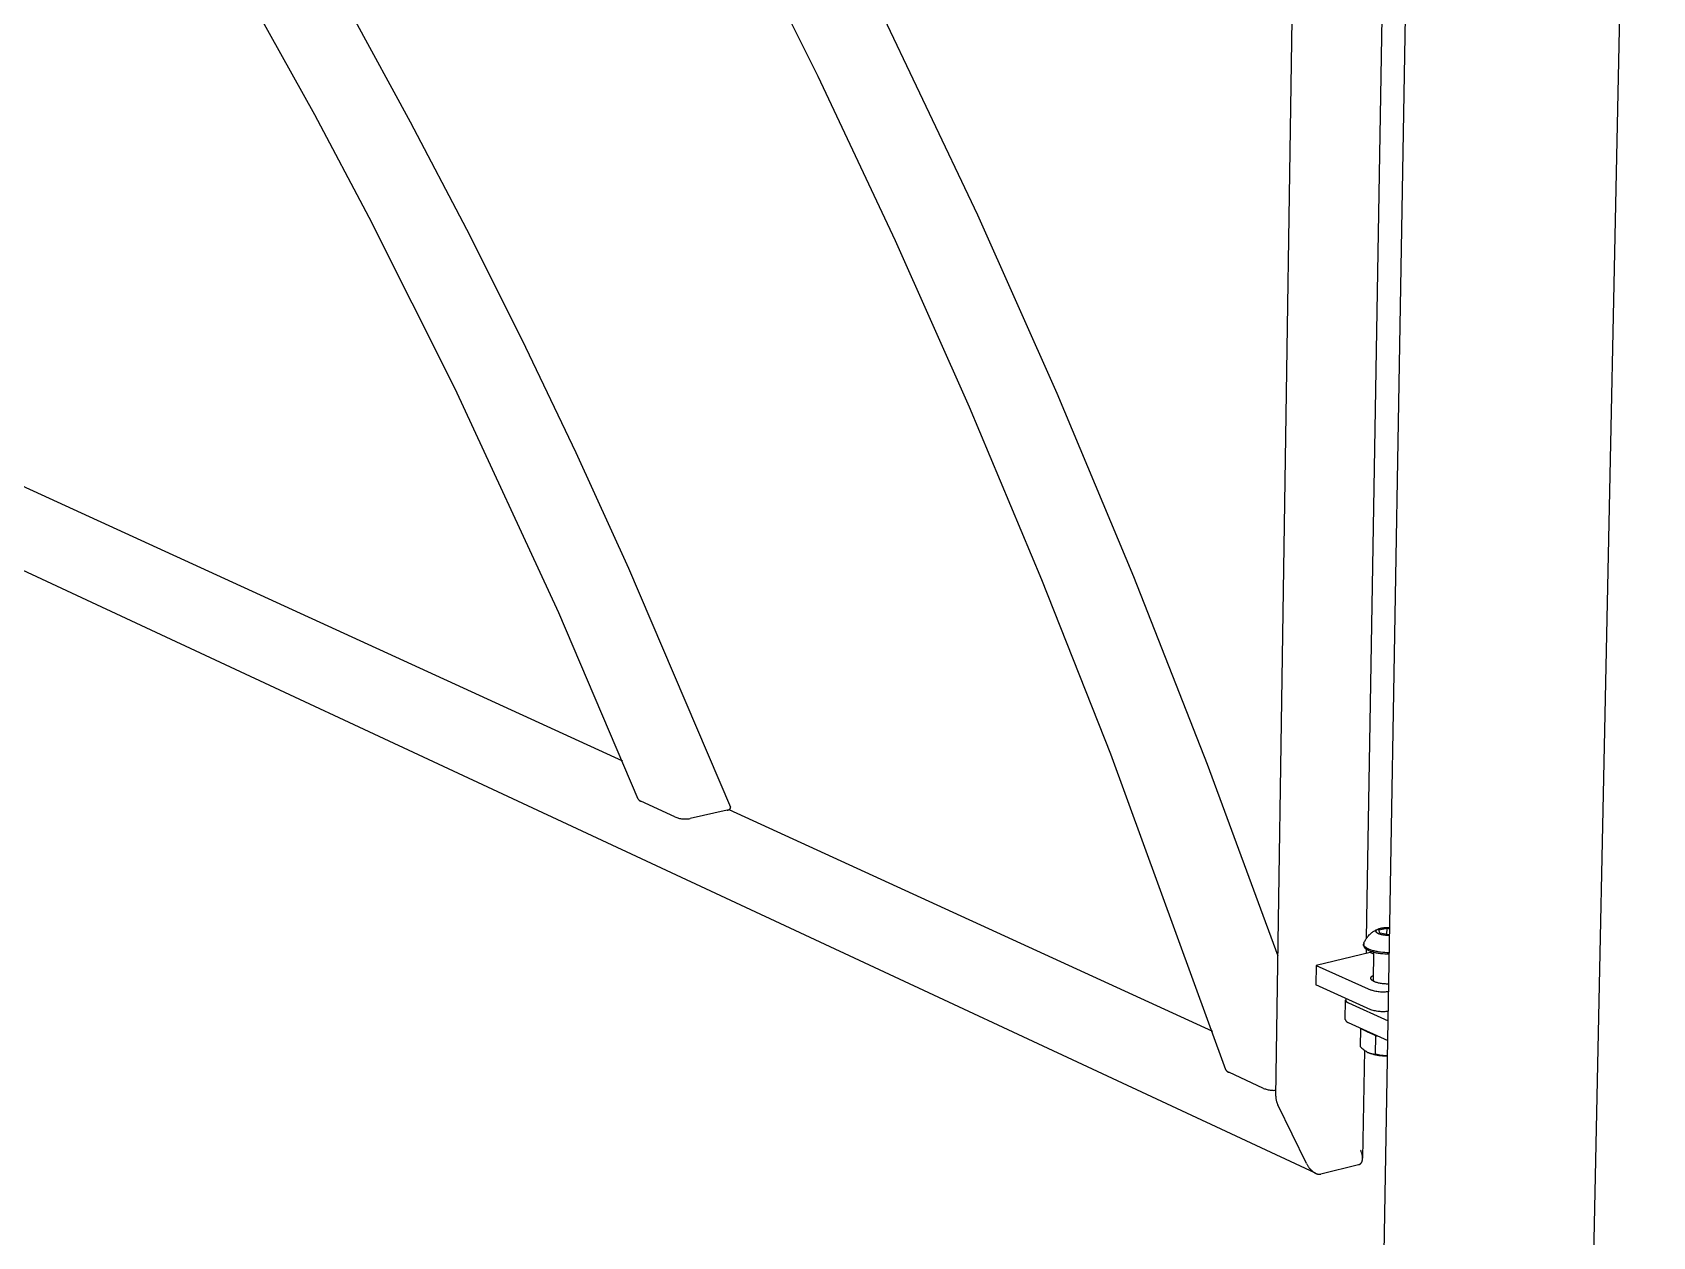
# Model space of a CAD drawing. Header units: millimetres. Extents: x -1576 to 3664, y -445 to 3215.
# Drawn here: x -353.6 to 59.1, y 171.7 to 478.3 of the extents above; entities that cross this region are included whole.
import ezdxf

# ---------------------------------------------------------------- set-up
doc = ezdxf.new("R2010")
doc.units = ezdxf.units.MM
doc.header["$MEASUREMENT"] = 0
doc.layers.add('Utwórz2D linie widoczne', color=7, linetype='Continuous', true_color=0x000000)

msp = doc.modelspace()

# ---------------------------------------------------------------- linework, layer by layer
at = {"layer": 'Utwórz2D linie widoczne'}
for p, q in [((-9.79, 135.34), (3.08, 883.91)), ((-36.85, 207.38), (-26.61, 880.76)), ((59.14, 883.2), (43.43, 133.88)), ((-3.96, 833.34), (-13.79, 247.54)), ((-153.42, 467.07), (-172.98, 506.4)), ((-139.59, 488.15), (-112.79, 431.83)), ((-281.65, 457.31), (-296.03, 483.18)), ((-271.89, 482.16), (-257.32, 455.55)), ((-26.7, 187.77), (-641.37, 474.39)), ((-133.71, 425.17), (-153.42, 467.07)), ((-267.76, 431.17), (-281.65, 457.31)), ((-257.32, 455.55), (-242.99, 428.19)), ((-511.9, 434.1), (-203.29, 292.79)), ((-245.86, 387.49), (-267.76, 431.17)), ((-112.79, 431.83), (-92.59, 386.39)), ((-242.99, 428.19), (-228.94, 400.1)), ((-114.89, 382.86), (-133.71, 425.17)), ((-228.94, 400.1), (-215.17, 371.3)), ((-219.47, 330.48), (-245.86, 387.49)), ((-92.59, 386.39), (-73.08, 339.74)), ((-96.43, 338.87), (-114.89, 382.86)), ((-215.17, 371.3), (-201.71, 341.82)), ((-201.71, 341.82), (-175.79, 280.96)), ((-78.86, 294.51), (-96.43, 338.87)), ((-73.08, 339.74), (-54.3, 291.96)), ((-199.26, 283.07), (-219.47, 330.48)), ((-49.56, 214.1), (-78.86, 294.51)), ((-54.3, 291.96), (-36.3, 243.14)), ((-199.26, 283.06), (-199.23, 283.02)), ((-199.23, 283.02), (-199.21, 282.99)), ((-199.21, 282.99), (-199.18, 282.95)), ((-199.18, 282.95), (-199.15, 282.91)), ((-199.15, 282.91), (-199.11, 282.87)), ((-199.11, 282.87), (-199.08, 282.84)), ((-199.08, 282.84), (-199.05, 282.81)), ((-199.05, 282.81), (-199.01, 282.77)), ((-199.01, 282.77), (-198.98, 282.74)), ((-198.98, 282.74), (-198.94, 282.71)), ((-198.94, 282.71), (-198.9, 282.68)), ((-198.9, 282.68), (-198.86, 282.65)), ((-198.86, 282.65), (-198.82, 282.63)), ((-198.82, 282.63), (-198.78, 282.6)), ((-198.78, 282.6), (-198.74, 282.58)), ((-198.74, 282.58), (-198.69, 282.56)), ((-198.69, 282.56), (-198.65, 282.54)), ((-198.65, 282.54), (-198.61, 282.52)), ((-198.61, 282.52), (-198.56, 282.5)), ((-189.89, 278.51), (-198.56, 282.5)), ((-175.82, 280.65), (-175.81, 280.66)), ((-175.81, 280.67), (-175.8, 280.68)), ((-175.81, 280.66), (-175.81, 280.67)), ((-175.81, 280.66), (-175.81, 280.66)), ((-175.8, 280.69), (-175.79, 280.7)), ((-175.8, 280.68), (-175.8, 280.69)), ((-175.8, 280.68), (-175.8, 280.68)), ((-175.79, 280.95), (-175.79, 280.96)), ((-175.79, 280.94), (-175.79, 280.95)), ((-175.79, 280.95), (-175.79, 280.95)), ((-175.78, 280.93), (-175.79, 280.94)), ((-175.79, 280.71), (-175.78, 280.72)), ((-175.79, 280.7), (-175.79, 280.71)), ((-175.79, 280.71), (-175.79, 280.71)), ((-175.78, 280.92), (-175.78, 280.93)), ((-175.78, 280.91), (-175.78, 280.92)), ((-175.78, 280.92), (-175.78, 280.92)), ((-175.78, 280.9), (-175.78, 280.91)), ((-175.77, 280.89), (-175.78, 280.9)), ((-175.78, 280.74), (-175.78, 280.75)), ((-175.78, 280.75), (-175.77, 280.75)), ((-175.78, 280.73), (-175.78, 280.74)), ((-175.78, 280.72), (-175.78, 280.73)), ((-175.78, 280.73), (-175.78, 280.73)), ((-175.77, 280.88), (-175.77, 280.89)), ((-175.77, 280.89), (-175.77, 280.89)), ((-175.77, 280.87), (-175.77, 280.88)), ((-175.77, 280.86), (-175.77, 280.87)), ((-175.77, 280.85), (-175.77, 280.86)), ((-175.77, 280.86), (-175.77, 280.86)), ((-175.77, 280.84), (-175.77, 280.85)), ((-175.77, 280.83), (-175.77, 280.84)), ((-175.77, 280.82), (-175.77, 280.83)), ((-175.77, 280.83), (-175.77, 280.83)), ((-175.77, 280.81), (-175.77, 280.82)), ((-175.77, 280.8), (-175.77, 280.81)), ((-175.77, 280.81), (-175.77, 280.81)), ((-175.77, 280.79), (-175.77, 280.8)), ((-175.77, 280.78), (-175.77, 280.79)), ((-175.77, 280.79), (-175.77, 280.79)), ((-175.77, 280.77), (-175.77, 280.78)), ((-175.77, 280.76), (-175.77, 280.77)), ((-175.77, 280.77), (-175.77, 280.77)), ((-175.77, 280.75), (-175.77, 280.76)), ((-189.89, 278.51), (-189.66, 278.42)), ((-189.66, 278.42), (-189.43, 278.34)), ((-189.43, 278.34), (-189.19, 278.27)), ((-189.19, 278.27), (-188.96, 278.2)), ((-188.96, 278.2), (-188.72, 278.15)), ((-188.72, 278.15), (-188.47, 278.1)), ((-188.47, 278.1), (-188.23, 278.06)), ((-188.23, 278.06), (-187.99, 278.03)), ((-187.99, 278.03), (-187.74, 278.01)), ((-187.74, 278.01), (-187.49, 278)), ((-187.49, 278), (-187.25, 278)), ((-187.25, 278), (-187, 278)), ((-187, 278), (-186.75, 278.01)), ((-186.75, 278.01), (-186.51, 278.04)), ((-186.51, 278.04), (-186.26, 278.07)), ((-186.26, 278.07), (-186.02, 278.1)), ((-176.64, 280.22), (-186.02, 278.1)), ((-176.64, 280.22), (-176.58, 280.23)), ((-176.58, 280.23), (-176.52, 280.25)), ((-176.52, 280.25), (-176.46, 280.27)), ((-176.46, 280.27), (-176.41, 280.28)), ((-176.41, 280.28), (-176.36, 280.3)), ((-176.36, 280.3), (-176.31, 280.32)), ((-176.31, 280.32), (-176.26, 280.34)), ((-176.26, 280.34), (-176.21, 280.36)), ((-176.21, 280.36), (-176.16, 280.38)), ((-176.17, 280.37), (-52.99, 223.97)), ((-176.16, 280.38), (-176.12, 280.4)), ((-176.12, 280.4), (-176.1, 280.41)), ((-176.1, 280.41), (-176.08, 280.42)), ((-176.08, 280.42), (-176.06, 280.43)), ((-176.06, 280.43), (-176.04, 280.44)), ((-176.04, 280.44), (-176.03, 280.45)), ((-176.03, 280.45), (-176.01, 280.46)), ((-176.01, 280.46), (-175.99, 280.47)), ((-175.99, 280.47), (-175.98, 280.48)), ((-175.98, 280.48), (-175.96, 280.49)), ((-175.96, 280.49), (-175.95, 280.51)), ((-175.95, 280.51), (-175.93, 280.52)), ((-175.93, 280.52), (-175.92, 280.53)), ((-175.92, 280.53), (-175.91, 280.54)), ((-175.91, 280.54), (-175.9, 280.55)), ((-175.9, 280.55), (-175.88, 280.56)), ((-175.88, 280.56), (-175.87, 280.58)), ((-175.87, 280.58), (-175.86, 280.59)), ((-175.86, 280.59), (-175.85, 280.6)), ((-175.85, 280.6), (-175.84, 280.61)), ((-175.84, 280.62), (-175.83, 280.63)), ((-175.84, 280.61), (-175.84, 280.62)), ((-175.83, 280.63), (-175.82, 280.64)), ((-175.82, 280.64), (-175.82, 280.65)), ((-175.82, 280.65), (-175.82, 280.65)), ((-13.77, 247.58), (-13.64, 247.76)), ((-13.64, 247.76), (-13.5, 247.94)), ((-13.5, 247.94), (-13.36, 248.11)), ((-13.36, 248.11), (-13.21, 248.28)), ((-13.21, 248.28), (-13.06, 248.45)), ((-13.06, 248.45), (-12.9, 248.61)), ((-12.9, 248.61), (-12.73, 248.76)), ((-12.73, 248.76), (-12.56, 248.91)), ((-12.56, 248.91), (-12.39, 249.05)), ((-12.39, 249.05), (-12.21, 249.18)), ((-12.21, 249.18), (-12.03, 249.31)), ((-12.03, 249.31), (-11.84, 249.44)), ((-11.84, 249.44), (-11.65, 249.55)), ((-11.65, 249.55), (-11.45, 249.66)), ((-11.45, 249.66), (-11.25, 249.76)), ((-11.32, 249.46), (-11.31, 249.47)), ((-11.32, 249.45), (-11.32, 249.46)), ((-11.32, 249.44), (-11.32, 249.45)), ((-11.32, 249.43), (-11.32, 249.44)), ((-11.32, 249.42), (-11.32, 249.43)), ((-11.32, 249.43), (-11.32, 249.43)), ((-11.32, 249.41), (-11.32, 249.42)), ((-11.32, 249.42), (-11.32, 249.42)), ((-11.32, 249.4), (-11.32, 249.41)), ((-11.32, 249.39), (-11.32, 249.4)), ((-11.32, 249.38), (-11.32, 249.39)), ((-11.32, 249.36), (-11.32, 249.38)), ((-11.32, 249.35), (-11.32, 249.36)), ((-11.32, 249.34), (-11.32, 249.35)), ((-11.31, 249.33), (-11.32, 249.34)), ((-11.31, 249.49), (-11.3, 249.51)), ((-11.31, 249.48), (-11.31, 249.49)), ((-11.31, 249.47), (-11.31, 249.48)), ((-11.31, 249.32), (-11.31, 249.33)), ((-11.31, 249.31), (-11.31, 249.32)), ((-11.3, 249.3), (-11.31, 249.31)), ((-11.3, 249.53), (-11.29, 249.54)), ((-11.3, 249.52), (-11.3, 249.53)), ((-11.3, 249.51), (-11.3, 249.52)), ((-11.3, 249.28), (-11.3, 249.3)), ((-11.3, 249.27), (-11.3, 249.28)), ((-11.29, 249.26), (-11.3, 249.27)), ((-11.29, 249.55), (-11.28, 249.57)), ((-11.29, 249.54), (-11.29, 249.55)), ((-11.29, 249.25), (-11.29, 249.26)), ((-11.28, 249.24), (-11.29, 249.25)), ((-11.28, 249.57), (-11.27, 249.58)), ((-11.28, 249.23), (-11.28, 249.24)), ((-11.27, 249.22), (-11.28, 249.23)), ((-11.27, 249.59), (-11.26, 249.6)), ((-11.27, 249.58), (-11.27, 249.59)), ((-11.26, 249.2), (-11.27, 249.22)), ((-11.26, 249.6), (-11.25, 249.61)), ((-11.26, 249.19), (-11.26, 249.2)), ((-11.25, 249.18), (-11.26, 249.19)), ((-11.25, 249.76), (-11.05, 249.86)), ((-11.25, 249.61), (-11.24, 249.63)), ((-11.24, 249.17), (-11.25, 249.18)), ((-11.24, 249.63), (-11.23, 249.64)), ((-11.23, 249.16), (-11.24, 249.17)), ((-11.23, 249.65), (-11.22, 249.66)), ((-11.23, 249.64), (-11.23, 249.65)), ((-11.23, 249.15), (-11.23, 249.16)), ((-11.22, 249.13), (-11.23, 249.15)), ((-11.22, 249.66), (-11.21, 249.67)), ((-11.21, 249.12), (-11.22, 249.13)), ((-11.21, 249.67), (-11.19, 249.69)), ((-11.2, 249.11), (-11.21, 249.12)), ((-11.19, 249.1), (-11.2, 249.11)), ((-11.19, 249.69), (-11.18, 249.7)), ((-11.17, 249.09), (-11.19, 249.1)), ((-11.18, 249.7), (-11.17, 249.71)), ((-11.17, 249.71), (-11.16, 249.72)), ((-11.16, 249.08), (-11.17, 249.09)), ((-11.16, 249.72), (-11.15, 249.73)), ((-11.15, 249.06), (-11.16, 249.08)), ((-11.15, 249.73), (-11.13, 249.75)), ((-11.14, 249.05), (-11.15, 249.06)), ((-11.13, 249.04), (-11.14, 249.05)), ((-11.13, 249.75), (-11.12, 249.76)), ((-11.1, 249.02), (-11.13, 249.04)), ((-11.12, 249.76), (-11.11, 249.77)), ((-11.11, 249.77), (-11.09, 249.78)), ((-11.07, 248.99), (-11.1, 249.02)), ((-11.09, 249.78), (-11.08, 249.79)), ((-11.08, 249.79), (-11.05, 249.81)), ((-11.04, 248.97), (-11.07, 248.99)), ((-11.05, 249.86), (-10.84, 249.95)), ((-11.05, 249.81), (-11.01, 249.84)), ((-11.01, 248.95), (-11.04, 248.97)), ((-11.01, 249.84), (-10.98, 249.86)), ((-10.97, 248.92), (-11.01, 248.95)), ((-10.98, 249.86), (-10.94, 249.88)), ((-10.94, 248.9), (-10.97, 248.92)), ((-10.94, 249.88), (-10.9, 249.9)), ((-10.9, 248.88), (-10.94, 248.9)), ((-10.9, 249.9), (-10.86, 249.93)), ((-10.86, 248.85), (-10.9, 248.88)), ((-10.86, 249.93), (-10.82, 249.95)), ((-10.82, 248.83), (-10.86, 248.85)), ((-10.84, 249.95), (-10.63, 250.03)), ((-10.82, 249.95), (-10.77, 249.97)), ((-10.77, 248.81), (-10.82, 248.83)), ((-10.77, 249.97), (-10.73, 249.99)), ((-10.73, 248.79), (-10.77, 248.81)), ((-10.73, 249.99), (-10.68, 250.01)), ((-10.68, 248.77), (-10.73, 248.79)), ((-10.68, 250.01), (-10.63, 250.03)), ((-10.63, 248.74), (-10.68, 248.77)), ((-10.63, 250.03), (-10.58, 250.05)), ((-10.53, 248.7), (-10.63, 248.74)), ((-10.58, 250.05), (-10.53, 250.07)), ((-10.56, 249.73), (-8.5, 250.18)), ((-10.3, 248.89), (-10.56, 249.73)), ((-10.53, 250.07), (-10.42, 250.1)), ((-10.42, 248.66), (-10.53, 248.7)), ((-10.42, 250.1), (-10.3, 250.14)), ((-10.31, 248.62), (-10.42, 248.66)), ((-10.18, 248.59), (-10.31, 248.62)), ((-10.3, 250.14), (-10.18, 250.17)), ((-7.98, 248.5), (-10.3, 248.89)), ((-10.18, 250.17), (-10.06, 250.2)), ((-10.06, 248.55), (-10.18, 248.59)), ((-10.06, 250.2), (-9.93, 250.22)), ((-9.93, 248.52), (-10.06, 248.55)), ((-9.93, 250.22), (-9.8, 250.25)), ((-9.79, 248.49), (-9.93, 248.52)), ((-9.8, 250.25), (-9.66, 250.27)), ((-9.65, 248.46), (-9.79, 248.49)), ((-9.66, 250.27), (-9.52, 250.29)), ((-9.51, 248.43), (-9.65, 248.46)), ((-9.52, 250.29), (-9.39, 250.3)), ((-9.37, 248.41), (-9.51, 248.43)), ((-9.39, 250.3), (-9.25, 250.32)), ((-9.22, 248.39), (-9.37, 248.41)), ((-9.25, 250.32), (-9.11, 250.33)), ((-9.07, 248.37), (-9.22, 248.39)), ((-9.11, 250.33), (-8.83, 250.35)), ((-8.78, 248.34), (-9.07, 248.37)), ((-8.83, 250.35), (-8.56, 250.36)), ((-8.49, 248.33), (-8.78, 248.34)), ((-8.56, 250.36), (-8.31, 250.36)), ((-8.53, 248.59), (-8.5, 250.18)), ((-8.5, 250.18), (-7.82, 250.06)), ((-8.2, 248.32), (-8.49, 248.33)), ((-8.31, 250.36), (-8.06, 250.35)), ((-7.92, 248.32), (-8.2, 248.32)), ((-8.06, 250.35), (-7.82, 250.34)), ((-7.85, 248.52), (-7.98, 248.5)), ((-7.85, 248.32), (-7.92, 248.32)), ((-12.78, 244.03), (-26.6, 240.72)), ((-14.45, 246.19), (-14.46, 246.16)), ((-14.46, 246.16), (-14.46, 246.14)), ((-14.46, 246.14), (-14.46, 246.12)), ((-14.46, 246.12), (-14.46, 246.09)), ((-14.46, 245.81), (-14.46, 246.09)), ((-14.46, 246.09), (-14.46, 246.07)), ((-14.46, 246.07), (-14.45, 246.05)), ((-14.46, 245.81), (-14.46, 245.79)), ((-14.46, 245.79), (-14.46, 245.77)), ((-14.46, 245.77), (-14.46, 245.75)), ((-14.46, 245.75), (-14.46, 245.72)), ((-14.46, 245.72), (-14.46, 245.7)), ((-14.46, 245.7), (-14.45, 245.68)), ((-14.44, 246.26), (-14.45, 246.23)), ((-14.45, 246.23), (-14.45, 246.21)), ((-14.45, 246.21), (-14.45, 246.19)), ((-14.45, 246.05), (-14.45, 246.02)), ((-14.45, 246.02), (-14.45, 246)), ((-14.45, 246), (-14.44, 245.98)), ((-14.45, 245.68), (-14.45, 245.66)), ((-14.45, 245.66), (-14.44, 245.64)), ((-14.43, 246.3), (-14.44, 246.28)), ((-14.44, 246.28), (-14.44, 246.26)), ((-14.44, 245.98), (-14.44, 245.96)), ((-14.44, 245.96), (-14.43, 245.93)), ((-14.44, 245.64), (-14.44, 245.62)), ((-14.44, 245.62), (-14.43, 245.59)), ((-14.42, 246.35), (-14.43, 246.32)), ((-14.43, 246.32), (-14.43, 246.3)), ((-14.43, 245.93), (-14.43, 245.91)), ((-14.42, 245.89), (-14.43, 245.91)), ((-14.43, 245.59), (-14.42, 245.57)), ((-14.41, 246.37), (-14.42, 246.35)), ((-14.41, 245.87), (-14.42, 245.89)), ((-14.42, 245.57), (-14.42, 245.55)), ((-14.42, 245.55), (-14.41, 245.53)), ((-14.4, 246.39), (-14.41, 246.37)), ((-14.4, 245.84), (-14.41, 245.87)), ((-14.41, 245.53), (-14.4, 245.51)), ((-14.4, 246.39), (-14.31, 246.6)), ((-14.39, 245.82), (-14.4, 245.84)), ((-14.4, 245.51), (-14.39, 245.48)), ((-14.38, 245.8), (-14.39, 245.82)), ((-14.39, 245.48), (-14.38, 245.46)), ((-14.37, 245.78), (-14.38, 245.8)), ((-14.38, 245.46), (-14.37, 245.44)), ((-14.36, 245.75), (-14.37, 245.78)), ((-14.37, 245.44), (-14.35, 245.42)), ((-14.35, 245.73), (-14.36, 245.75)), ((-14.34, 245.71), (-14.35, 245.73)), ((-14.35, 245.42), (-14.34, 245.39)), ((-14.32, 245.69), (-14.34, 245.71)), ((-14.34, 245.39), (-14.33, 245.37)), ((-14.33, 245.37), (-14.31, 245.35)), ((-14.31, 245.66), (-14.32, 245.69)), ((-14.31, 246.6), (-14.22, 246.8)), ((-14.29, 245.64), (-14.31, 245.66)), ((-14.31, 245.35), (-14.3, 245.33)), ((-14.3, 245.33), (-14.28, 245.3)), ((-14.27, 245.62), (-14.29, 245.64)), ((-14.28, 245.3), (-14.26, 245.28)), ((-14.26, 245.6), (-14.27, 245.62)), ((-14.24, 245.57), (-14.26, 245.6)), ((-14.26, 245.28), (-14.24, 245.26)), ((-14.22, 245.55), (-14.24, 245.57)), ((-14.24, 245.26), (-14.23, 245.23)), ((-14.23, 245.23), (-14.21, 245.21)), ((-14.22, 246.8), (-14.11, 247)), ((-14.2, 245.53), (-14.22, 245.55)), ((-14.21, 245.21), (-14.18, 245.19)), ((-14.18, 245.51), (-14.2, 245.53)), ((-14.16, 245.48), (-14.18, 245.51)), ((-14.18, 245.19), (-14.16, 245.17)), ((-14.14, 245.46), (-14.16, 245.48)), ((-14.16, 245.17), (-14.14, 245.14)), ((-14.11, 245.44), (-14.14, 245.46)), ((-14.14, 245.14), (-14.12, 245.12)), ((-14.12, 245.12), (-14.09, 245.1)), ((-14.11, 247), (-14.01, 247.19)), ((-14.09, 245.41), (-14.11, 245.44)), ((-14.04, 245.37), (-14.09, 245.41)), ((-14.09, 245.1), (-14.04, 245.05)), ((-13.98, 245.32), (-14.04, 245.37)), ((-14.04, 245.05), (-13.99, 245.01)), ((-14.01, 247.19), (-13.89, 247.39)), ((-13.99, 245.01), (-13.93, 244.96)), ((-13.93, 245.28), (-13.98, 245.32)), ((-13.86, 245.23), (-13.93, 245.28)), ((-13.93, 244.96), (-13.87, 244.91)), ((-13.89, 247.39), (-13.77, 247.58)), ((-13.87, 244.91), (-13.8, 244.87)), ((-13.8, 245.19), (-13.86, 245.23)), ((-13.83, 244.89), (-13.85, 243.77)), ((-13.73, 245.14), (-13.8, 245.19)), ((-13.8, 244.87), (-13.74, 244.82)), ((-13.74, 244.82), (-13.66, 244.78)), ((-13.66, 245.1), (-13.73, 245.14)), ((-13.58, 245.05), (-13.66, 245.1)), ((-13.66, 244.78), (-13.59, 244.73)), ((-13.59, 244.73), (-13.51, 244.69)), ((-13.51, 245.01), (-13.58, 245.05)), ((-13.42, 244.96), (-13.51, 245.01)), ((-13.51, 244.69), (-13.43, 244.65)), ((-13.43, 244.65), (-13.34, 244.6)), ((-13.34, 244.92), (-13.42, 244.96)), ((-13.25, 244.88), (-13.34, 244.92)), ((-13.34, 244.6), (-13.25, 244.56)), ((-13.16, 244.84), (-13.25, 244.88)), ((-13.25, 244.56), (-13.16, 244.52)), ((-12.96, 244.75), (-13.16, 244.84)), ((-13.16, 244.52), (-12.97, 244.44)), ((-12.97, 244.44), (-12.76, 244.36)), ((-12.75, 244.67), (-12.96, 244.75)), ((-11.86, 243.61), (-12.78, 244.03)), ((-12.76, 244.36), (-12.54, 244.28)), ((-12.54, 244.6), (-12.75, 244.67)), ((-12.31, 244.52), (-12.54, 244.6)), ((-12.54, 244.28), (-12.31, 244.21)), ((-12.07, 244.45), (-12.31, 244.52)), ((-12.31, 244.21), (-12.07, 244.14)), ((-11.82, 244.39), (-12.07, 244.45)), ((-12.07, 244.14), (-11.82, 244.07)), ((-11.98, 236.69), (-11.85, 244.08)), ((-11.56, 244.32), (-11.82, 244.39)), ((-11.82, 244.07), (-11.56, 244.01)), ((-11.29, 244.27), (-11.56, 244.32)), ((-11.56, 244.01), (-11.3, 243.95)), ((-11.3, 243.95), (-11.03, 243.9)), ((-11.02, 244.21), (-11.29, 244.27)), ((-11.03, 243.9), (-10.75, 243.85)), ((-10.74, 244.17), (-11.02, 244.21)), ((-10.75, 243.85), (-10.47, 243.81)), ((-10.46, 244.12), (-10.74, 244.17)), ((-10.47, 243.81), (-10.19, 243.77)), ((-10.18, 244.08), (-10.46, 244.12)), ((-10.19, 243.77), (-9.61, 243.7)), ((-9.61, 244.02), (-10.18, 244.08)), ((-9.04, 243.98), (-9.61, 244.02)), ((-9.61, 243.7), (-9.04, 243.66)), ((-8.47, 243.95), (-9.04, 243.98)), ((-9.04, 243.66), (-8.48, 243.63)), ((-8.48, 243.63), (-7.93, 243.63)), ((-7.93, 243.94), (-8.47, 243.95)), ((-26.6, 240.72), (-26.68, 235.75)), ((-26.6, 240.72), (-12.54, 234.42)), ((-12.62, 229.43), (-26.68, 235.75)), ((-12.62, 237.53), (-12.61, 237.54)), ((-12.62, 237.52), (-12.62, 237.53)), ((-12.62, 237.5), (-12.62, 237.52)), ((-12.62, 237.49), (-12.62, 237.5)), ((-12.62, 237.47), (-12.62, 237.49)), ((-12.62, 237.46), (-12.62, 237.47)), ((-12.62, 237.45), (-12.62, 237.46)), ((-12.62, 237.43), (-12.62, 237.45)), ((-12.62, 237.42), (-12.62, 237.43)), ((-12.62, 237.4), (-12.62, 237.42)), ((-12.62, 237.39), (-12.62, 237.4)), ((-12.62, 237.38), (-12.62, 237.39)), ((-12.62, 237.36), (-12.62, 237.38)), ((-12.61, 237.35), (-12.62, 237.36)), ((-12.61, 237.57), (-12.6, 237.59)), ((-12.61, 237.56), (-12.61, 237.57)), ((-12.61, 237.54), (-12.61, 237.56)), ((-12.61, 237.33), (-12.61, 237.35)), ((-12.61, 237.32), (-12.61, 237.33)), ((-12.6, 237.31), (-12.61, 237.32)), ((-12.6, 237.6), (-12.59, 237.61)), ((-12.6, 237.59), (-12.6, 237.6)), ((-12.6, 237.29), (-12.6, 237.31)), ((-12.59, 237.28), (-12.6, 237.29)), ((-12.59, 237.63), (-12.58, 237.64)), ((-12.59, 237.61), (-12.59, 237.63)), ((-12.59, 237.27), (-12.59, 237.28)), ((-12.58, 237.25), (-12.59, 237.27)), ((-12.58, 237.66), (-12.57, 237.67)), ((-12.58, 237.64), (-12.58, 237.66)), ((-12.58, 237.24), (-12.58, 237.25)), ((-12.57, 237.22), (-12.58, 237.24)), ((-12.57, 237.67), (-12.56, 237.68)), ((-12.56, 237.21), (-12.57, 237.22)), ((-12.56, 237.7), (-12.55, 237.71)), ((-12.56, 237.68), (-12.56, 237.7)), ((-12.56, 237.2), (-12.56, 237.21)), ((-12.55, 237.18), (-12.56, 237.2)), ((-12.55, 237.71), (-12.54, 237.72)), ((-12.54, 237.17), (-12.55, 237.18)), ((-12.54, 237.72), (-12.53, 237.74)), ((-12.53, 237.16), (-12.54, 237.17)), ((-12.53, 237.74), (-12.52, 237.75)), ((-12.52, 237.14), (-12.53, 237.16)), ((-12.52, 237.75), (-12.51, 237.76)), ((-12.51, 237.13), (-12.52, 237.14)), ((-12.51, 237.76), (-12.5, 237.78)), ((-12.5, 237.12), (-12.51, 237.13)), ((-12.5, 237.78), (-12.49, 237.79)), ((-12.49, 237.1), (-12.5, 237.12)), ((-12.49, 237.79), (-12.48, 237.8)), ((-12.48, 237.09), (-12.49, 237.1)), ((-12.48, 237.8), (-12.47, 237.82)), ((-12.47, 237.07), (-12.48, 237.09)), ((-12.47, 237.82), (-12.46, 237.83)), ((-12.46, 237.06), (-12.47, 237.07)), ((-12.46, 237.83), (-12.45, 237.84)), ((-12.44, 237.04), (-12.46, 237.06)), ((-12.45, 237.84), (-12.44, 237.86)), ((-12.44, 237.86), (-12.42, 237.87)), ((-12.42, 237.01), (-12.44, 237.04)), ((-12.42, 237.87), (-12.41, 237.88)), ((-12.39, 236.98), (-12.42, 237.01)), ((-12.41, 237.88), (-12.38, 237.91)), ((-12.36, 236.96), (-12.39, 236.98)), ((-12.38, 237.91), (-12.35, 237.93)), ((-12.33, 236.93), (-12.36, 236.96)), ((-12.35, 237.93), (-12.32, 237.96)), ((-12.3, 236.91), (-12.33, 236.93)), ((-12.32, 237.96), (-12.29, 237.98)), ((-12.27, 236.88), (-12.3, 236.91)), ((-12.29, 237.98), (-12.26, 238.01)), ((-12.24, 236.86), (-12.27, 236.88)), ((-12.26, 238.01), (-12.23, 238.03)), ((-12.21, 236.83), (-12.24, 236.86)), ((-12.23, 238.03), (-12.19, 238.06)), ((-12.17, 236.81), (-12.21, 236.83)), ((-12.19, 238.06), (-12.15, 238.08)), ((-12.14, 236.79), (-12.17, 236.81)), ((-12.15, 238.08), (-12.12, 238.1)), ((-12.1, 236.76), (-12.14, 236.79)), ((-12.12, 238.1), (-12.08, 238.13)), ((-12.06, 236.74), (-12.1, 236.76)), ((-12.08, 238.13), (-12.04, 238.15)), ((-11.99, 236.7), (-12.06, 236.74)), ((-12.04, 238.15), (-11.99, 238.17)), ((-11.99, 238.17), (-11.95, 238.19)), ((-11.91, 236.65), (-11.99, 236.7)), ((-11.82, 236.61), (-11.91, 236.65)), ((-11.73, 236.57), (-11.82, 236.61)), ((-11.66, 236.54), (-11.73, 236.57)), ((-11.58, 236.51), (-11.66, 236.54)), ((-11.5, 236.48), (-11.58, 236.51)), ((-11.42, 236.44), (-11.5, 236.48)), ((-11.24, 236.38), (-11.42, 236.44)), ((-11.05, 236.33), (-11.24, 236.38)), ((-10.85, 236.27), (-11.05, 236.33)), ((-10.64, 236.22), (-10.85, 236.27)), ((-10.41, 236.17), (-10.64, 236.22)), ((-10.17, 236.13), (-10.41, 236.17)), ((-9.93, 236.09), (-10.17, 236.13)), ((-9.67, 236.05), (-9.93, 236.09)), ((-9.41, 236.02), (-9.67, 236.05)), ((-9.15, 236), (-9.41, 236.02)), ((-8.88, 235.98), (-9.15, 236)), ((-8.6, 235.97), (-8.88, 235.98)), ((-8.33, 235.96), (-8.6, 235.97)), ((-8.06, 235.96), (-8.33, 235.96)), ((-19.13, 226.91), (-19.05, 231.88)), ((-19.04, 231.93), (-19.05, 231.92)), ((-19.05, 231.92), (-19.05, 231.91)), ((-19.05, 231.91), (-19.05, 231.9)), ((-19.05, 231.9), (-19.05, 231.89)), ((-19.05, 231.89), (-19.05, 231.88)), ((-19.05, 231.88), (-19.05, 231.87)), ((-19.05, 231.87), (-19.05, 231.86)), ((-19.05, 231.86), (-19.04, 231.85)), ((-19.03, 231.98), (-19.04, 231.97)), ((-19.04, 231.97), (-19.04, 231.96)), ((-19.04, 231.96), (-19.04, 231.95)), ((-19.04, 231.95), (-19.04, 231.94)), ((-19.04, 231.94), (-19.04, 231.93)), ((-19.04, 231.93), (-19.04, 231.93)), ((-19.04, 231.85), (-19.04, 231.84)), ((-19.04, 231.84), (-19.04, 231.83)), ((-19.04, 231.83), (-19.04, 231.82)), ((-19.04, 231.82), (-19.04, 231.81)), ((-19.04, 231.81), (-19.04, 231.8)), ((-19.04, 231.8), (-19.04, 231.79)), ((-19.04, 231.79), (-19.03, 231.79)), ((-19.02, 232.02), (-19.03, 232.01)), ((-19.03, 232.01), (-19.03, 232)), ((-19.03, 232), (-19.03, 231.99)), ((-19.03, 231.99), (-19.03, 231.98)), ((-19.03, 231.79), (-19.03, 231.78)), ((-19.03, 231.78), (-19.03, 231.77)), ((-19.03, 231.77), (-19.03, 231.76)), ((-19.03, 231.76), (-19.02, 231.75)), ((-19.01, 232.05), (-19.02, 232.04)), ((-19.02, 232.04), (-19.02, 232.03)), ((-19.02, 232.03), (-19.02, 232.02)), ((-19.02, 231.75), (-19.02, 231.74)), ((-19.02, 231.74), (-19.02, 231.73)), ((-19.02, 231.73), (-19.01, 231.72)), ((-19, 232.07), (-19.01, 232.06)), ((-19.01, 232.06), (-19.01, 232.05)), ((-19.01, 232.05), (-19.01, 232.05)), ((-19.01, 231.72), (-19.01, 231.71)), ((-19.01, 231.71), (-19, 231.7)), ((-18.99, 232.09), (-19, 232.08)), ((-19, 232.08), (-19, 232.07)), ((-19, 231.7), (-19, 231.69)), ((-19, 231.69), (-18.99, 231.68)), ((-18.98, 232.11), (-18.99, 232.1)), ((-18.99, 232.1), (-18.99, 232.09)), ((-18.99, 231.68), (-18.99, 231.68)), ((-18.99, 231.68), (-18.98, 231.67)), ((-18.97, 232.13), (-18.98, 232.12)), ((-18.98, 232.12), (-18.98, 232.11)), ((-18.98, 231.67), (-18.98, 231.66)), ((-18.98, 231.66), (-18.97, 231.64)), ((-18.95, 232.15), (-18.97, 232.14)), ((-18.97, 232.14), (-18.97, 232.13)), ((-18.97, 231.64), (-18.96, 231.62)), ((-18.96, 231.62), (-18.94, 231.6)), ((-18.94, 232.17), (-18.95, 232.15)), ((-18.93, 232.19), (-18.94, 232.17)), ((-18.94, 231.6), (-18.93, 231.59)), ((-18.91, 232.21), (-18.93, 232.19)), ((-18.93, 231.59), (-18.92, 231.57)), ((-18.92, 231.57), (-18.9, 231.55)), ((-18.9, 232.23), (-18.91, 232.21)), ((-18.88, 232.24), (-18.9, 232.23)), ((-18.9, 231.55), (-18.89, 231.53)), ((-18.89, 231.53), (-18.87, 231.52)), ((-18.87, 231.52), (-18.85, 231.5)), ((-18.85, 231.5), (-18.84, 231.48)), ((-18.84, 231.48), (-18.82, 231.46)), ((-18.82, 231.46), (-18.8, 231.45)), ((-18.8, 231.45), (-18.78, 231.43)), ((-18.78, 231.43), (-18.76, 231.41)), ((-18.76, 231.41), (-18.74, 231.4)), ((-18.74, 231.4), (-18.72, 231.38)), ((-18.72, 231.38), (-18.67, 231.35)), ((-18.67, 231.35), (-18.62, 231.32)), ((-18.62, 231.32), (-18.58, 231.29)), ((-18.58, 231.29), (-18.52, 231.26)), ((-18.52, 231.26), (-18.47, 231.23)), ((-18.47, 231.23), (-18.42, 231.2)), ((-18.42, 231.2), (-18.36, 231.17)), ((-18.36, 231.17), (-18.3, 231.15)), ((-18.3, 231.15), (-8.23, 226.61)), ((-12.25, 234.33), (-12.54, 234.42)), ((-11.97, 234.24), (-12.25, 234.33)), ((-11.68, 234.16), (-11.97, 234.24)), ((-11.38, 234.1), (-11.68, 234.16)), ((-11.09, 234.04), (-11.38, 234.1)), ((-10.79, 233.99), (-11.09, 234.04)), ((-10.49, 233.95), (-10.79, 233.99)), ((-10.19, 233.93), (-10.49, 233.95)), ((-9.89, 233.91), (-10.19, 233.93)), ((-9.59, 233.9), (-9.89, 233.91)), ((-9.29, 233.9), (-9.59, 233.9)), ((-8.99, 233.92), (-9.29, 233.9)), ((-8.69, 233.94), (-8.99, 233.92)), ((-8.4, 233.97), (-8.69, 233.94)), ((-8.1, 234.02), (-8.4, 233.97)), ((-12.34, 229.33), (-12.62, 229.43)), ((-12.05, 229.25), (-12.34, 229.33)), ((-11.76, 229.17), (-12.05, 229.25)), ((-11.47, 229.1), (-11.76, 229.17)), ((-11.17, 229.04), (-11.47, 229.1)), ((-10.88, 229), (-11.17, 229.04)), ((-10.58, 228.96), (-10.88, 229)), ((-10.28, 228.93), (-10.58, 228.96)), ((-9.98, 228.91), (-10.28, 228.93)), ((-9.68, 228.91), (-9.98, 228.91)), ((-9.38, 228.91), (-9.68, 228.91)), ((-9.08, 228.92), (-9.38, 228.91)), ((-8.78, 228.95), (-9.08, 228.92)), ((-8.48, 228.98), (-8.78, 228.95)), ((-8.18, 229.02), (-8.48, 228.98)), ((-19.13, 226.91), (-19.12, 226.88)), ((-19.12, 226.88), (-19.11, 226.85)), ((-19.11, 226.85), (-19.1, 226.82)), ((-19.1, 226.82), (-19.09, 226.78)), ((-19.09, 226.78), (-19.07, 226.75)), ((-19.07, 226.75), (-19.06, 226.72)), ((-19.06, 226.72), (-19.04, 226.69)), ((-19.04, 226.69), (-19.03, 226.66)), ((-19.03, 226.66), (-19.01, 226.63)), ((-19.01, 226.63), (-18.99, 226.6)), ((-18.99, 226.6), (-18.97, 226.57)), ((-18.97, 226.57), (-18.95, 226.54)), ((-18.95, 226.54), (-18.93, 226.51)), ((-18.93, 226.51), (-18.91, 226.49)), ((-18.91, 226.49), (-18.88, 226.46)), ((-18.88, 226.46), (-18.86, 226.44)), ((-18.86, 226.44), (-18.84, 226.41)), ((-18.84, 226.41), (-18.81, 226.39)), ((-18.81, 226.39), (-18.78, 226.37)), ((-18.78, 226.37), (-18.76, 226.35)), ((-18.76, 226.35), (-18.73, 226.32)), ((-18.73, 226.32), (-18.7, 226.3)), ((-18.7, 226.3), (-18.67, 226.29)), ((-18.67, 226.29), (-18.64, 226.27)), ((-18.64, 226.27), (-18.61, 226.25)), ((-18.61, 226.25), (-18.58, 226.24)), ((-18.58, 226.24), (-18.55, 226.22)), ((-18.55, 226.22), (-18.52, 226.21)), ((-18.52, 226.21), (-18.48, 226.2)), ((-18.48, 226.2), (-18.45, 226.18)), ((-18.45, 226.18), (-18.42, 226.17)), ((-18.42, 226.17), (-18.38, 226.17)), ((-18.38, 226.17), (-8.31, 221.62)), ((-15.3, 219.99), (-15.22, 224.65)), ((-15.22, 224.65), (-15.15, 224.7)), ((-15.22, 224.65), (-13.28, 223.71)), ((-14.03, 224.2), (-13.96, 224.14)), ((-13.96, 224.14), (-13.88, 224.07)), ((-13.88, 224.07), (-13.8, 224.01)), ((-13.8, 224.01), (-13.72, 223.95)), ((-13.72, 223.95), (-13.64, 223.9)), ((-13.64, 223.9), (-13.55, 223.85)), ((-13.55, 223.85), (-13.46, 223.8)), ((-13.46, 223.8), (-13.37, 223.75)), ((-13.37, 223.75), (-13.28, 223.71)), ((-11.34, 222.77), (-13.28, 223.71)), ((-13.28, 223.71), (-13.05, 223.6)), ((-13.05, 223.6), (-12.81, 223.51)), ((-12.81, 223.51), (-12.57, 223.42)), ((-12.57, 223.42), (-12.33, 223.34)), ((-12.33, 223.34), (-12.08, 223.27)), ((-12.08, 223.27), (-11.83, 223.21)), ((-15.3, 219.99), (-15.11, 219.8)), ((-15.11, 219.8), (-14.91, 219.62)), ((-14.91, 219.62), (-14.71, 219.45)), ((-14.26, 219.11), (-14.73, 191.62)), ((-14.71, 219.45), (-14.5, 219.28)), ((-14.5, 219.28), (-14.28, 219.12)), ((-14.28, 219.12), (-14.06, 218.97)), ((-14.06, 218.97), (-13.84, 218.83)), ((-13.84, 218.83), (-13.61, 218.69)), ((-11.42, 218.1), (-11.34, 222.77)), ((-11.34, 222.77), (-10.87, 222.77)), ((-13.61, 218.69), (-13.37, 218.56)), ((-13.37, 218.56), (-13.23, 218.5)), ((-13.23, 218.5), (-13.09, 218.44)), ((-13.12, 218.45), (-12.71, 218.31)), ((-13.09, 218.44), (-12.94, 218.38)), ((-12.94, 218.38), (-12.8, 218.33)), ((-12.8, 218.33), (-12.65, 218.28)), ((-12.71, 218.31), (-12.29, 218.18)), ((-12.65, 218.28), (-12.5, 218.24)), ((-12.5, 218.24), (-12.35, 218.21)), ((-12.35, 218.21), (-12.2, 218.18)), ((-12.29, 218.18), (-11.86, 218.06)), ((-12.2, 218.18), (-12.04, 218.15)), ((-12.04, 218.15), (-11.89, 218.13)), ((-11.89, 218.13), (-11.73, 218.12)), ((-11.86, 218.06), (-11.44, 217.96)), ((-11.73, 218.12), (-11.58, 218.11)), ((-11.58, 218.11), (-11.42, 218.1)), ((-11.44, 217.96), (-11.01, 217.87)), ((-11.05, 218), (-11.42, 218.1)), ((-10.67, 217.92), (-11.05, 218)), ((-11.01, 217.87), (-10.57, 217.8)), ((-10.3, 217.85), (-10.67, 217.92)), ((-10.57, 217.8), (-10.14, 217.74)), ((-9.91, 217.79), (-10.3, 217.85)), ((-10.14, 217.74), (-9.7, 217.7)), ((-9.53, 217.74), (-9.91, 217.79)), ((-9.7, 217.7), (-9.26, 217.67)), ((-9.15, 217.7), (-9.53, 217.74)), ((-9.26, 217.67), (-8.82, 217.66)), ((-8.76, 217.68), (-9.15, 217.7)), ((-8.82, 217.66), (-8.38, 217.66)), ((-8.38, 217.67), (-8.76, 217.68)), ((-49.56, 214.1), (-49.54, 214.06)), ((-49.54, 214.06), (-49.52, 214.02)), ((-49.52, 214.02), (-49.49, 213.98)), ((-49.49, 213.98), (-49.46, 213.95)), ((-49.46, 213.95), (-49.43, 213.91)), ((-49.43, 213.91), (-49.4, 213.88)), ((-49.4, 213.88), (-49.37, 213.84)), ((-49.37, 213.84), (-49.34, 213.81)), ((-49.34, 213.81), (-49.31, 213.78)), ((-49.31, 213.78), (-49.27, 213.75)), ((-49.27, 213.75), (-49.24, 213.72)), ((-49.24, 213.72), (-49.2, 213.69)), ((-49.2, 213.69), (-49.17, 213.66)), ((-49.17, 213.66), (-49.13, 213.64)), ((-49.13, 213.64), (-49.09, 213.61)), ((-49.09, 213.61), (-49.05, 213.59)), ((-49.05, 213.59), (-49.01, 213.57)), ((-49.01, 213.57), (-48.97, 213.55)), ((-48.97, 213.55), (-48.93, 213.53)), ((-48.93, 213.53), (-48.89, 213.51)), ((-48.89, 213.51), (-48.84, 213.5)), ((-39.96, 209.4), (-48.84, 213.5)), ((-39.96, 209.4), (-39.73, 209.32)), ((-39.73, 209.32), (-39.5, 209.24)), ((-39.5, 209.24), (-39.26, 209.16)), ((-39.26, 209.16), (-39.02, 209.1)), ((-39.02, 209.1), (-38.78, 209.05)), ((-38.78, 209.05), (-38.54, 209)), ((-38.54, 209), (-38.3, 208.96)), ((-38.3, 208.96), (-38.05, 208.93)), ((-38.05, 208.93), (-37.81, 208.91)), ((-37.81, 208.91), (-37.56, 208.9)), ((-37.56, 208.9), (-37.31, 208.89)), ((-37.31, 208.89), (-37.07, 208.9)), ((-37.07, 208.9), (-36.82, 208.91)), ((-36.85, 207.38), (-36.84, 207.22)), ((-36.84, 207.22), (-36.83, 207.06)), ((-36.83, 207.06), (-36.82, 206.9)), ((-36.82, 206.9), (-36.8, 206.74)), ((-36.8, 206.74), (-36.78, 206.59)), ((-36.78, 206.59), (-36.75, 206.43)), ((-36.75, 206.43), (-36.71, 206.28)), ((-36.71, 206.28), (-36.67, 206.13)), ((-36.67, 206.13), (-36.63, 205.97)), ((-36.63, 205.97), (-36.57, 205.82)), ((-36.57, 205.82), (-36.52, 205.68)), ((-36.52, 205.68), (-36.46, 205.53)), ((-36.46, 205.53), (-36.39, 205.38)), ((-36.39, 205.38), (-36.32, 205.24)), ((-29.02, 190.26), (-36.32, 205.24)), ((-29.02, 190.26), (-28.95, 190.12)), ((-28.95, 190.12), (-28.87, 189.97)), ((-28.87, 189.97), (-28.79, 189.83)), ((-15.75, 189.96), (-25.38, 187.56)), ((-15.75, 189.96), (-15.72, 189.97)), ((-15.72, 189.97), (-15.7, 189.97)), ((-15.7, 189.97), (-15.68, 189.98)), ((-15.68, 189.98), (-15.66, 189.99)), ((-15.66, 189.99), (-15.63, 189.99)), ((-15.63, 189.99), (-15.61, 190)), ((-15.61, 190), (-15.59, 190.01)), ((-15.59, 190.01), (-15.57, 190.02)), ((-15.57, 190.02), (-15.55, 190.03)), ((-15.55, 190.03), (-15.52, 190.04)), ((-15.52, 190.04), (-15.5, 190.05)), ((-15.5, 190.05), (-15.48, 190.06)), ((-15.48, 190.06), (-15.46, 190.07)), ((-15.46, 190.07), (-15.44, 190.08)), ((-15.44, 190.08), (-15.42, 190.1)), ((-15.42, 190.1), (-15.4, 190.11)), ((-15.4, 190.11), (-15.38, 190.12)), ((-15.38, 190.12), (-15.36, 190.13)), ((-15.36, 190.13), (-15.34, 190.15)), ((-15.34, 190.15), (-15.32, 190.16)), ((-15.32, 190.16), (-15.3, 190.18)), ((-15.3, 190.18), (-15.28, 190.19)), ((-15.28, 190.19), (-15.26, 190.21)), ((-15.19, 193.54), (-15.26, 193.68)), ((-15.26, 190.21), (-15.24, 190.23)), ((-15.24, 190.23), (-15.22, 190.24)), ((-15.22, 190.24), (-15.2, 190.26)), ((-15.2, 190.26), (-15.19, 190.28)), ((-15.12, 193.39), (-15.19, 193.54)), ((-15.19, 190.28), (-15.17, 190.3)), ((-15.17, 190.3), (-15.15, 190.32)), ((-15.15, 190.32), (-15.13, 190.34)), ((-15.13, 190.34), (-15.12, 190.36)), ((-15.06, 193.24), (-15.12, 193.39)), ((-15.12, 190.36), (-15.1, 190.38)), ((-15.1, 190.38), (-15.08, 190.4)), ((-15.08, 190.4), (-15.07, 190.42)), ((-15.07, 190.42), (-15.05, 190.44)), ((-15, 193.09), (-15.06, 193.24)), ((-15.05, 190.44), (-15.03, 190.46)), ((-15.03, 190.46), (-15.02, 190.48)), ((-15.02, 190.48), (-15, 190.51)), ((-14.95, 192.94), (-15, 193.09)), ((-15, 190.51), (-14.99, 190.53)), ((-14.99, 190.53), (-14.98, 190.56)), ((-14.98, 190.56), (-14.96, 190.58)), ((-14.96, 190.58), (-14.95, 190.61)), ((-14.9, 192.78), (-14.95, 192.94)), ((-14.95, 190.61), (-14.94, 190.63)), ((-14.94, 190.63), (-14.92, 190.66)), ((-14.92, 190.66), (-14.91, 190.68)), ((-14.91, 190.68), (-14.9, 190.71)), ((-14.86, 192.62), (-14.9, 192.78)), ((-14.9, 190.71), (-14.88, 190.77)), ((-14.88, 190.77), (-14.85, 190.82)), ((-14.82, 192.47), (-14.86, 192.62)), ((-14.85, 190.82), (-14.83, 190.88)), ((-14.83, 190.88), (-14.82, 190.94)), ((-14.81, 192.39), (-14.82, 192.47)), ((-14.82, 190.94), (-14.8, 191)), ((-14.79, 192.31), (-14.81, 192.39)), ((-14.8, 191), (-14.78, 191.07)), ((-14.78, 192.23), (-14.79, 192.31)), ((-14.77, 192.15), (-14.78, 192.23)), ((-14.78, 191.07), (-14.77, 191.13)), ((-14.75, 192.07), (-14.77, 192.15)), ((-14.77, 191.13), (-14.76, 191.2)), ((-14.76, 191.2), (-14.75, 191.26)), ((-14.75, 192), (-14.75, 192.07)), ((-14.74, 191.92), (-14.75, 192)), ((-14.75, 191.26), (-14.74, 191.33)), ((-14.73, 191.84), (-14.74, 191.92)), ((-14.74, 191.4), (-14.73, 191.47)), ((-14.74, 191.33), (-14.74, 191.4)), ((-14.73, 191.77), (-14.73, 191.84)), ((-14.73, 191.69), (-14.73, 191.77)), ((-14.73, 191.62), (-14.73, 191.69)), ((-14.73, 191.55), (-14.73, 191.62)), ((-14.73, 191.47), (-14.73, 191.55)), ((-28.79, 189.83), (-28.7, 189.69)), ((-28.7, 189.69), (-28.61, 189.54)), ((-28.61, 189.54), (-28.51, 189.4)), ((-28.51, 189.4), (-28.41, 189.25)), ((-28.41, 189.25), (-28.3, 189.11)), ((-28.3, 189.11), (-28.19, 188.98)), ((-28.19, 188.98), (-28.07, 188.84)), ((-28.07, 188.84), (-27.95, 188.71)), ((-27.95, 188.71), (-27.83, 188.59)), ((-27.83, 188.59), (-27.7, 188.46)), ((-27.7, 188.46), (-27.57, 188.35)), ((-27.57, 188.35), (-27.5, 188.29)), ((-27.5, 188.29), (-27.44, 188.24)), ((-27.44, 188.24), (-27.37, 188.19)), ((-27.37, 188.19), (-27.31, 188.14)), ((-27.31, 188.14), (-27.24, 188.09)), ((-27.24, 188.09), (-27.17, 188.04)), ((-27.17, 188.04), (-27.11, 188)), ((-27.11, 188), (-27.04, 187.95)), ((-27.04, 187.95), (-26.97, 187.91)), ((-26.97, 187.91), (-26.9, 187.87)), ((-26.9, 187.87), (-26.84, 187.84)), ((-26.84, 187.84), (-26.77, 187.8)), ((-26.77, 187.8), (-26.7, 187.77)), ((-26.7, 187.77), (-26.64, 187.74)), ((-26.64, 187.74), (-26.57, 187.71)), ((-26.57, 187.71), (-26.51, 187.68)), ((-26.51, 187.68), (-26.44, 187.66)), ((-26.44, 187.66), (-26.38, 187.64)), ((-26.38, 187.64), (-26.32, 187.61)), ((-26.32, 187.61), (-26.25, 187.6)), ((-26.25, 187.6), (-26.19, 187.58)), ((-26.19, 187.58), (-26.13, 187.57)), ((-26.13, 187.57), (-26.07, 187.55)), ((-26.07, 187.55), (-26.01, 187.54)), ((-26.01, 187.54), (-25.95, 187.53)), ((-25.95, 187.53), (-25.9, 187.53)), ((-25.9, 187.53), (-25.84, 187.52)), ((-25.84, 187.52), (-25.79, 187.52)), ((-25.79, 187.52), (-25.73, 187.52)), ((-25.73, 187.52), (-25.68, 187.52)), ((-25.68, 187.52), (-25.63, 187.52)), ((-25.63, 187.52), (-25.58, 187.53)), ((-25.58, 187.53), (-25.55, 187.53)), ((-25.55, 187.53), (-25.53, 187.53)), ((-25.53, 187.53), (-25.5, 187.54)), ((-25.5, 187.54), (-25.48, 187.54)), ((-25.48, 187.54), (-25.45, 187.54)), ((-25.45, 187.54), (-25.43, 187.55)), ((-25.43, 187.55), (-25.41, 187.55)), ((-25.41, 187.55), (-25.38, 187.56))]:
    msp.add_line(p, q, dxfattribs=at)

doc.saveas('drawing.dxf')
